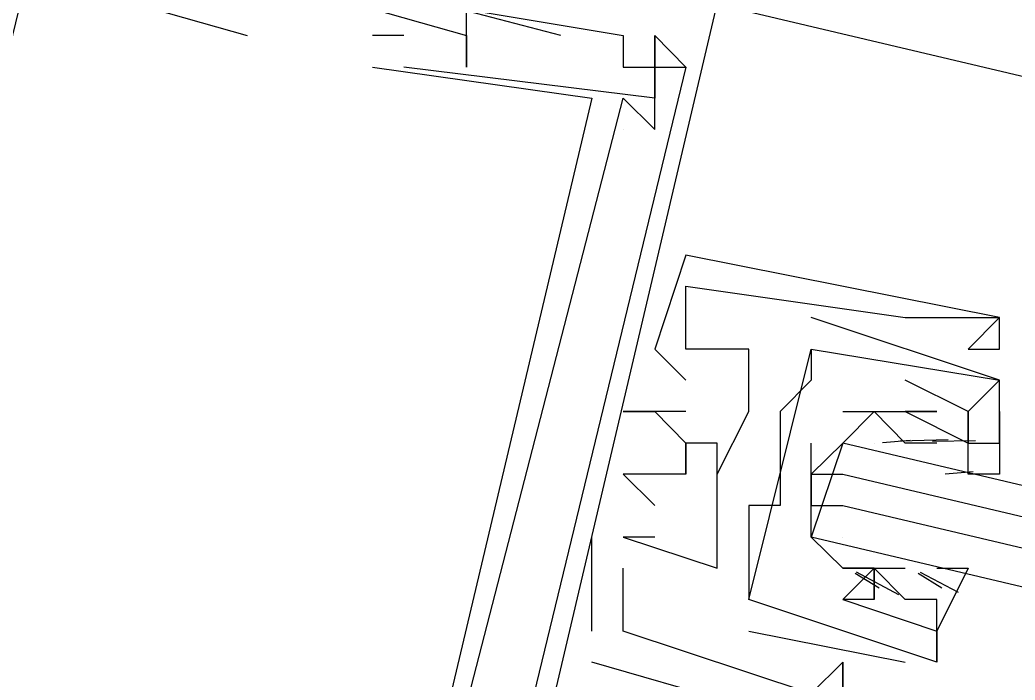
# Model space of a CAD drawing. Header units: feet. Extents: x -84 to 198, y -22 to 181.
# Drawn here: x 108.2367 to 108.66, y 95.5435 to 95.8245 of the extents above; entities that cross this region are included whole.
import ezdxf

# ---------------------------------------------------------------- set-up
doc = ezdxf.new("R2010")
doc.units = ezdxf.units.FT
doc.layers.add('A-LINEA', color=7, linetype='CONTINUOUS')

msp = doc.modelspace()

# ---------------------------------------------------------------- linework, layer by layer
at = {"layer": 'A-LINEA'}
for p, q in [((108.4667, 95.8178), (108.2133, 95.8844)), ((108.5333, 95.8311), (116.84, 93.8711)), ((108.3333, 95.8178), (108.3333, 95.8178)), ((108.3333, 95.8178), (108.3333, 95.8178)), ((108.3333, 95.8178), (108.3333, 95.8178)), ((108.3333, 95.8178), (108.3333, 95.8178)), ((108.3333, 95.8178), (108.3333, 95.8178)), ((108.3333, 95.8178), (108.3333, 95.8178)), ((108.4, 95.8178), (108.3867, 95.8178)), ((108.3867, 95.8178), (108.3867, 95.8178)), ((108.4, 95.8178), (108.3867, 95.8178)), ((108.3867, 95.8178), (108.3867, 95.8178)), ((108.4, 95.8178), (108.3867, 95.8178)), ((108.3867, 95.8178), (108.3867, 95.8178)), ((108.4, 95.8178), (108.3867, 95.8178)), ((108.3867, 95.8178), (108.3867, 95.8178)), ((108.4, 95.8178), (108.3867, 95.8178)), ((108.3867, 95.8178), (108.3867, 95.8178)), ((108.4, 95.8178), (108.3867, 95.8178)), ((108.3867, 95.8178), (108.3867, 95.8178)), ((108.4, 95.8178), (108.4, 95.8178)), ((108.4, 95.8178), (108.4, 95.8178)), ((108.4, 95.8178), (108.4, 95.8178)), ((108.4, 95.8178), (108.4, 95.8178)), ((108.4, 95.8178), (108.4, 95.8178)), ((108.4, 95.8178), (108.4, 95.8178)), ((108.4267, 95.8178), (108.4267, 95.8178)), ((108.4267, 95.8178), (108.4267, 95.8178)), ((108.4267, 95.8178), (108.4267, 95.8178)), ((108.4267, 95.8178), (108.4267, 95.8178)), ((108.4267, 95.8178), (108.4267, 95.8178)), ((108.4267, 95.8178), (108.4267, 95.8178)), ((108.4267, 95.8178), (108.4267, 95.8178)), ((108.4267, 95.8178), (108.4267, 95.8178)), ((108.4267, 95.8178), (108.4267, 95.8178)), ((108.4267, 95.8178), (108.4267, 95.8178)), ((108.4267, 95.8178), (108.4267, 95.8178)), ((108.4267, 95.8178), (108.4267, 95.8178)), ((108.4933, 95.8178), (108.4933, 95.8178)), ((108.4933, 95.8178), (108.4933, 95.8178)), ((108.4933, 95.8178), (108.4933, 95.8178)), ((108.4933, 95.8178), (108.4933, 95.8178)), ((108.4933, 95.8178), (108.4933, 95.8178)), ((108.4933, 95.8178), (108.4933, 95.8178)), ((108.5067, 95.8178), (108.5067, 95.8178)), ((108.5067, 95.8178), (108.5067, 95.8178)), ((108.5067, 95.8178), (108.5067, 95.8178)), ((108.5067, 95.8178), (108.5067, 95.8178)), ((108.5067, 95.8178), (108.5067, 95.8178)), ((108.5067, 95.8178), (108.5067, 95.8178)), ((108.5067, 95.8178), (108.5067, 95.8178)), ((108.5067, 95.8178), (108.5067, 95.8178)), ((108.5067, 95.8178), (108.5067, 95.8178)), ((108.5067, 95.8178), (108.5067, 95.8178)), ((108.5067, 95.8178), (108.5067, 95.8178)), ((108.5067, 95.8178), (108.5067, 95.8178)), ((108.3867, 95.8044), (108.3867, 95.8044)), ((108.3867, 95.8044), (108.3867, 95.8044)), ((108.3867, 95.8044), (108.3867, 95.8044)), ((108.3867, 95.8044), (108.3867, 95.8044)), ((108.3867, 95.8044), (108.3867, 95.8044)), ((108.3867, 95.8044), (108.3867, 95.8044)), ((108.4, 95.8044), (108.4, 95.8044)), ((108.4, 95.8044), (108.4, 95.8044)), ((108.4, 95.8044), (108.4, 95.8044)), ((108.4, 95.8044), (108.4, 95.8044)), ((108.4, 95.8044), (108.4, 95.8044)), ((108.4, 95.8044), (108.4, 95.8044)), ((108.4, 95.8044), (108.4, 95.8044)), ((108.4, 95.8044), (108.4, 95.8044)), ((108.4, 95.8044), (108.4, 95.8044)), ((108.4, 95.8044), (108.4, 95.8044)), ((108.4, 95.8044), (108.4, 95.8044)), ((108.4, 95.8044), (108.4, 95.8044)), ((108.4267, 95.8044), (108.4267, 95.8044)), ((108.4267, 95.8044), (108.4267, 95.8044)), ((108.4267, 95.8044), (108.4267, 95.8044)), ((108.4267, 95.8044), (108.4267, 95.8044)), ((108.4267, 95.8044), (108.4267, 95.8044)), ((108.4267, 95.8044), (108.4267, 95.8044)), ((108.4933, 95.8044), (108.4933, 95.8044)), ((108.4933, 95.8044), (108.4933, 95.8044)), ((108.4933, 95.8044), (108.4933, 95.8044)), ((108.4933, 95.8044), (108.4933, 95.8044)), ((108.4933, 95.8044), (108.4933, 95.8044)), ((108.4933, 95.8044), (108.4933, 95.8044)), ((108.5067, 95.8044), (108.5067, 95.8044)), ((108.5067, 95.8044), (108.5067, 95.8044)), ((108.5067, 95.8044), (108.5067, 95.8044)), ((108.5067, 95.8044), (108.5067, 95.8044)), ((108.5067, 95.8044), (108.5067, 95.8044)), ((108.5067, 95.8044), (108.5067, 95.8044)), ((108.5067, 95.8044), (108.5067, 95.8044)), ((108.5067, 95.8044), (108.5067, 95.8044)), ((108.5067, 95.8044), (108.5067, 95.8044)), ((108.5067, 95.8044), (108.5067, 95.8044)), ((108.5067, 95.8044), (108.5067, 95.8044)), ((108.5067, 95.8044), (108.5067, 95.8044)), ((108.52, 95.8044), (108.52, 95.8044)), ((108.52, 95.8044), (108.52, 95.8044)), ((108.52, 95.8044), (108.52, 95.8044)), ((108.52, 95.8044), (108.52, 95.8044)), ((108.52, 95.8044), (108.52, 95.8044)), ((108.52, 95.8044), (108.52, 95.8044)), ((108.48, 95.7911), (108.48, 95.7911)), ((108.48, 95.7911), (108.48, 95.7911)), ((108.48, 95.7911), (108.48, 95.7911)), ((108.48, 95.7911), (108.48, 95.7911)), ((108.48, 95.7911), (108.48, 95.7911)), ((108.48, 95.7911), (108.48, 95.7911)), ((108.4933, 95.7911), (108.4933, 95.7911)), ((108.4933, 95.7911), (108.4933, 95.7911)), ((108.4933, 95.7911), (108.4933, 95.7911)), ((108.4933, 95.7911), (108.4933, 95.7911)), ((108.4933, 95.7911), (108.4933, 95.7911)), ((108.4933, 95.7911), (108.4933, 95.7911)), ((108.5067, 95.7911), (108.5067, 95.7911)), ((108.5067, 95.7911), (108.5067, 95.7911)), ((108.5067, 95.7911), (108.5067, 95.7911)), ((108.5067, 95.7911), (108.5067, 95.7911)), ((108.5067, 95.7911), (108.5067, 95.7911)), ((108.5067, 95.7911), (108.5067, 95.7911)), ((108.4933, 95.7778), (108.4933, 95.7778)), ((108.4933, 95.7778), (108.4933, 95.7778)), ((108.4933, 95.7778), (108.4933, 95.7778)), ((108.4933, 95.7778), (108.4933, 95.7778)), ((108.4933, 95.7778), (108.4933, 95.7778)), ((108.4933, 95.7778), (108.4933, 95.7778)), ((108.5067, 95.7778), (108.5067, 95.7778)), ((108.5067, 95.7778), (108.5067, 95.7778)), ((108.5067, 95.7778), (108.5067, 95.7778)), ((108.5067, 95.7778), (108.5067, 95.7778)), ((108.5067, 95.7778), (108.5067, 95.7778)), ((108.5067, 95.7778), (108.5067, 95.7778)), ((108.52, 95.7244), (108.52, 95.7244)), ((108.52, 95.7244), (108.52, 95.7244)), ((108.52, 95.7244), (108.52, 95.7244)), ((108.52, 95.7244), (108.52, 95.7244)), ((108.52, 95.7244), (108.52, 95.7244)), ((108.52, 95.7244), (108.52, 95.7244)), ((108.52, 95.7111), (108.52, 95.7111)), ((108.52, 95.7111), (108.52, 95.7111)), ((108.52, 95.7111), (108.52, 95.7111)), ((108.52, 95.7111), (108.52, 95.7111)), ((108.52, 95.7111), (108.52, 95.7111)), ((108.52, 95.7111), (108.52, 95.7111)), ((108.5733, 95.6978), (108.5733, 95.6978)), ((108.5733, 95.6978), (108.5733, 95.6978)), ((108.5733, 95.6978), (108.5733, 95.6978)), ((108.5733, 95.6978), (108.5733, 95.6978)), ((108.6133, 95.6978), (108.6133, 95.6978)), ((108.6133, 95.6978), (108.6133, 95.6978)), ((108.6133, 95.6978), (108.6133, 95.6978)), ((108.6133, 95.6978), (108.6133, 95.6978)), ((108.6133, 95.6978), (108.6133, 95.6978)), ((108.6133, 95.6978), (108.6133, 95.6978)), ((108.6267, 95.6978), (108.6267, 95.6978)), ((108.6267, 95.6978), (108.6267, 95.6978)), ((108.6267, 95.6978), (108.6267, 95.6978)), ((108.6267, 95.6978), (108.6267, 95.6978)), ((108.6267, 95.6978), (108.6267, 95.6978)), ((108.6267, 95.6978), (108.6267, 95.6978)), ((108.6533, 95.6978), (108.6533, 95.6978)), ((108.6533, 95.6978), (108.6533, 95.6978)), ((108.6533, 95.6978), (108.6533, 95.6978)), ((108.6533, 95.6978), (108.6533, 95.6978)), ((108.6533, 95.6978), (108.6533, 95.6978)), ((108.6533, 95.6978), (108.6533, 95.6978)), ((108.6533, 95.6978), (108.6533, 95.6978)), ((108.6533, 95.6978), (108.6533, 95.6978)), ((108.6533, 95.6978), (108.6533, 95.6978)), ((108.6533, 95.6978), (108.6533, 95.6978)), ((108.6533, 95.6978), (108.6533, 95.6978)), ((108.6533, 95.6978), (108.6533, 95.6978)), ((108.5067, 95.6844), (108.5067, 95.6844)), ((108.5067, 95.6844), (108.5067, 95.6844)), ((108.5067, 95.6844), (108.5067, 95.6844)), ((108.5067, 95.6844), (108.5067, 95.6844)), ((108.5067, 95.6844), (108.5067, 95.6844)), ((108.5067, 95.6844), (108.5067, 95.6844)), ((108.52, 95.6844), (108.52, 95.6844)), ((108.52, 95.6844), (108.52, 95.6844)), ((108.52, 95.6844), (108.52, 95.6844)), ((108.52, 95.6844), (108.52, 95.6844)), ((108.52, 95.6844), (108.52, 95.6844)), ((108.52, 95.6844), (108.52, 95.6844)), ((108.52, 95.6844), (108.52, 95.6844)), ((108.52, 95.6844), (108.52, 95.6844)), ((108.52, 95.6844), (108.52, 95.6844)), ((108.52, 95.6844), (108.52, 95.6844)), ((108.52, 95.6844), (108.52, 95.6844)), ((108.52, 95.6844), (108.52, 95.6844)), ((108.5467, 95.6844), (108.5467, 95.6844)), ((108.5467, 95.6844), (108.5467, 95.6844)), ((108.5467, 95.6844), (108.5467, 95.6844)), ((108.5467, 95.6844), (108.5467, 95.6844)), ((108.5467, 95.6844), (108.5467, 95.6844)), ((108.5467, 95.6844), (108.5467, 95.6844)), ((108.5733, 95.6844), (108.5733, 95.6844)), ((108.5733, 95.6844), (108.5733, 95.6844)), ((108.5733, 95.6844), (108.5733, 95.6844)), ((108.5733, 95.6844), (108.5733, 95.6844)), ((108.5733, 95.6844), (108.5733, 95.6844)), ((108.5733, 95.6844), (108.5733, 95.6844)), ((108.5733, 95.6844), (108.5733, 95.6844)), ((108.5733, 95.6844), (108.5733, 95.6844)), ((108.64, 95.6844), (108.64, 95.6844)), ((108.64, 95.6844), (108.64, 95.6844)), ((108.64, 95.6844), (108.64, 95.6844)), ((108.64, 95.6844), (108.64, 95.6844)), ((108.64, 95.6844), (108.64, 95.6844)), ((108.64, 95.6844), (108.64, 95.6844)), ((108.6533, 95.6844), (108.6533, 95.6844)), ((108.6533, 95.6844), (108.6533, 95.6844)), ((108.6533, 95.6844), (108.6533, 95.6844)), ((108.6533, 95.6844), (108.6533, 95.6844)), ((108.6533, 95.6844), (108.6533, 95.6844)), ((108.6533, 95.6844), (108.6533, 95.6844)), ((108.52, 95.6711), (108.52, 95.6711)), ((108.52, 95.6711), (108.52, 95.6711)), ((108.52, 95.6711), (108.52, 95.6711)), ((108.52, 95.6711), (108.52, 95.6711)), ((108.52, 95.6711), (108.52, 95.6711)), ((108.52, 95.6711), (108.52, 95.6711)), ((108.5733, 95.6711), (108.5733, 95.6711)), ((108.5733, 95.6711), (108.5733, 95.6711)), ((108.5733, 95.6711), (108.5733, 95.6711)), ((108.5733, 95.6711), (108.5733, 95.6711)), ((108.6133, 95.6711), (108.6133, 95.6711)), ((108.6133, 95.6711), (108.6133, 95.6711)), ((108.6133, 95.6711), (108.6133, 95.6711)), ((108.6133, 95.6711), (108.6133, 95.6711)), ((108.6533, 95.6711), (108.6533, 95.6711)), ((108.6533, 95.6711), (108.6533, 95.6711)), ((108.6533, 95.6711), (108.6533, 95.6711)), ((108.6533, 95.6711), (108.6533, 95.6711)), ((108.6533, 95.6711), (108.6533, 95.6711)), ((108.6533, 95.6711), (108.6533, 95.6711)), ((108.6533, 95.6711), (108.6533, 95.6711)), ((108.6533, 95.6711), (108.6533, 95.6711)), ((108.4933, 95.6578), (108.4933, 95.6578)), ((108.4933, 95.6578), (108.4933, 95.6578)), ((108.4933, 95.6578), (108.4933, 95.6578)), ((108.4933, 95.6578), (108.4933, 95.6578)), ((108.4933, 95.6578), (108.4933, 95.6578)), ((108.4933, 95.6578), (108.4933, 95.6578)), ((108.5067, 95.6578), (108.5067, 95.6578)), ((108.5067, 95.6578), (108.5067, 95.6578)), ((108.5067, 95.6578), (108.5067, 95.6578)), ((108.5067, 95.6578), (108.5067, 95.6578)), ((108.5067, 95.6578), (108.5067, 95.6578)), ((108.5067, 95.6578), (108.5067, 95.6578)), ((108.5067, 95.6578), (108.5067, 95.6578)), ((108.5067, 95.6578), (108.5067, 95.6578)), ((108.5067, 95.6578), (108.5067, 95.6578)), ((108.5067, 95.6578), (108.5067, 95.6578)), ((108.5067, 95.6578), (108.5067, 95.6578)), ((108.5067, 95.6578), (108.5067, 95.6578)), ((108.52, 95.6578), (108.52, 95.6578)), ((108.52, 95.6578), (108.52, 95.6578)), ((108.52, 95.6578), (108.52, 95.6578)), ((108.52, 95.6578), (108.52, 95.6578)), ((108.52, 95.6578), (108.52, 95.6578)), ((108.52, 95.6578), (108.52, 95.6578)), ((108.5467, 95.6578), (108.5467, 95.6578)), ((108.5467, 95.6578), (108.5467, 95.6578)), ((108.5467, 95.6578), (108.5467, 95.6578)), ((108.5467, 95.6578), (108.5467, 95.6578)), ((108.5467, 95.6578), (108.5467, 95.6578)), ((108.5467, 95.6578), (108.5467, 95.6578)), ((108.56, 95.6578), (108.56, 95.6578)), ((108.56, 95.6578), (108.56, 95.6578)), ((108.56, 95.6578), (108.56, 95.6578)), ((108.56, 95.6578), (108.56, 95.6578)), ((108.6133, 95.6578), (108.6133, 95.6578)), ((108.6133, 95.6578), (108.6133, 95.6578)), ((108.6133, 95.6578), (108.6133, 95.6578)), ((108.6133, 95.6578), (108.6133, 95.6578)), ((108.6133, 95.6578), (108.6133, 95.6578)), ((108.6133, 95.6578), (108.6133, 95.6578)), ((108.6133, 95.6578), (108.6133, 95.6578)), ((108.6133, 95.6578), (108.6133, 95.6578)), ((108.6267, 95.6578), (108.6267, 95.6578)), ((108.6267, 95.6578), (108.6267, 95.6578)), ((108.6267, 95.6578), (108.6267, 95.6578)), ((108.6267, 95.6578), (108.6267, 95.6578)), ((108.6267, 95.6578), (108.6267, 95.6578)), ((108.6267, 95.6578), (108.6267, 95.6578)), ((108.6267, 95.6578), (108.6267, 95.6578)), ((108.6267, 95.6578), (108.6267, 95.6578)), ((108.64, 95.6578), (108.64, 95.6578)), ((108.64, 95.6578), (108.64, 95.6578)), ((108.64, 95.6578), (108.64, 95.6578)), ((108.64, 95.6578), (108.64, 95.6578)), ((108.52, 95.6444), (108.52, 95.6444)), ((108.52, 95.6444), (108.52, 95.6444)), ((108.52, 95.6444), (108.52, 95.6444)), ((108.52, 95.6444), (108.52, 95.6444)), ((108.52, 95.6444), (108.52, 95.6444)), ((108.52, 95.6444), (108.52, 95.6444)), ((108.56, 95.6444), (108.56, 95.6444)), ((108.56, 95.6444), (108.56, 95.6444)), ((108.56, 95.6444), (108.56, 95.6444)), ((108.56, 95.6444), (108.56, 95.6444)), ((108.5867, 95.6444), (108.5867, 95.6444)), ((108.5867, 95.6444), (108.5867, 95.6444)), ((108.6, 95.6444), (108.6, 95.6444)), ((108.6, 95.6444), (108.6, 95.6444)), ((108.6036, 95.6446), (108.6154, 95.6456)), ((108.6036, 95.6446), (108.6154, 95.6456)), ((108.6111, 95.6453), (108.6315, 95.6459)), ((108.6111, 95.6453), (108.6315, 95.6459)), ((108.6133, 95.6444), (108.6133, 95.6444)), ((108.6267, 95.6444), (108.6133, 95.6444)), ((108.6133, 95.6444), (108.6133, 95.6444)), ((108.6267, 95.6444), (108.6133, 95.6444)), ((108.6249, 95.6452), (108.6432, 95.6455)), ((108.6249, 95.6452), (108.6432, 95.6455)), ((108.6267, 95.6444), (108.6267, 95.6444)), ((108.6267, 95.6444), (108.6267, 95.6444)), ((108.6267, 95.6444), (108.6267, 95.6444)), ((108.6267, 95.6444), (108.6267, 95.6444)), ((108.64, 95.6444), (108.64, 95.6444)), ((108.64, 95.6444), (108.64, 95.6444)), ((108.64, 95.6444), (108.64, 95.6444)), ((108.64, 95.6444), (108.64, 95.6444)), ((108.6533, 95.6444), (108.6533, 95.6444)), ((108.6533, 95.6444), (108.6533, 95.6444)), ((108.6533, 95.6444), (108.6533, 95.6444)), ((108.6533, 95.6444), (108.6533, 95.6444)), ((108.4933, 95.6311), (108.4933, 95.6311)), ((108.4933, 95.6311), (108.4933, 95.6311)), ((108.4933, 95.6311), (108.4933, 95.6311)), ((108.4933, 95.6311), (108.4933, 95.6311)), ((108.4933, 95.6311), (108.4933, 95.6311)), ((108.4933, 95.6311), (108.4933, 95.6311)), ((108.52, 95.6311), (108.52, 95.6311)), ((108.52, 95.6311), (108.52, 95.6311)), ((108.52, 95.6311), (108.52, 95.6311)), ((108.52, 95.6311), (108.52, 95.6311)), ((108.52, 95.6311), (108.52, 95.6311)), ((108.52, 95.6311), (108.52, 95.6311)), ((108.5333, 95.6311), (108.5333, 95.6311)), ((108.5333, 95.6311), (108.5333, 95.6311)), ((108.5333, 95.6311), (108.5333, 95.6311)), ((108.5333, 95.6311), (108.5333, 95.6311)), ((108.5333, 95.6311), (108.5333, 95.6311)), ((108.5333, 95.6311), (108.5333, 95.6311)), ((108.5733, 95.6311), (108.5733, 95.6178)), ((108.5733, 95.6311), (108.5733, 95.6178)), ((108.6302, 95.6313), (108.6421, 95.6323)), ((108.6302, 95.6313), (108.6421, 95.6323)), ((108.5067, 95.6178), (108.5067, 95.6178)), ((108.5067, 95.6178), (108.5067, 95.6178)), ((108.5067, 95.6178), (108.5067, 95.6178)), ((108.5067, 95.6178), (108.5067, 95.6178)), ((108.5067, 95.6178), (108.5067, 95.6178)), ((108.5067, 95.6178), (108.5067, 95.6178)), ((108.5467, 95.6178), (108.5467, 95.6178)), ((108.5467, 95.6178), (108.5467, 95.6178)), ((108.5467, 95.6178), (108.5467, 95.6178)), ((108.5467, 95.6178), (108.5467, 95.6178)), ((108.56, 95.6178), (108.56, 95.6178)), ((108.56, 95.6178), (108.56, 95.6178)), ((108.56, 95.6178), (108.56, 95.6178)), ((108.56, 95.6178), (108.56, 95.6178)), ((108.48, 95.5644), (108.48, 95.6044)), ((108.48, 95.6044), (108.48, 95.6044)), ((108.48, 95.5644), (108.48, 95.6044)), ((108.48, 95.6044), (108.48, 95.6044)), ((108.48, 95.5644), (108.48, 95.6044)), ((108.48, 95.6044), (108.48, 95.6044)), ((108.48, 95.5644), (108.48, 95.6044)), ((108.48, 95.6044), (108.48, 95.6044)), ((108.48, 95.5644), (108.48, 95.6044)), ((108.48, 95.6044), (108.48, 95.6044)), ((108.48, 95.5644), (108.48, 95.6044)), ((108.48, 95.6044), (108.48, 95.6044)), ((108.4933, 95.6044), (108.4933, 95.6044)), ((108.4933, 95.6044), (108.4933, 95.6044)), ((108.4933, 95.6044), (108.4933, 95.6044)), ((108.4933, 95.6044), (108.4933, 95.6044)), ((108.4933, 95.6044), (108.4933, 95.6044)), ((108.4933, 95.6044), (108.4933, 95.6044)), ((108.4933, 95.6044), (108.4933, 95.6044)), ((108.4933, 95.6044), (108.4933, 95.6044)), ((108.4933, 95.6044), (108.4933, 95.6044)), ((108.4933, 95.6044), (108.4933, 95.6044)), ((108.4933, 95.6044), (108.4933, 95.6044)), ((108.4933, 95.6044), (108.4933, 95.6044)), ((108.5067, 95.6044), (108.5067, 95.6044)), ((108.5067, 95.6044), (108.5067, 95.6044)), ((108.5067, 95.6044), (108.5067, 95.6044)), ((108.5067, 95.6044), (108.5067, 95.6044)), ((108.5067, 95.6044), (108.5067, 95.6044)), ((108.5067, 95.6044), (108.5067, 95.6044)), ((108.5333, 95.6044), (108.5333, 95.6044)), ((108.5333, 95.6044), (108.5333, 95.6044)), ((108.5333, 95.6044), (108.5333, 95.6044)), ((108.5333, 95.6044), (108.5333, 95.6044)), ((108.5333, 95.6044), (108.5333, 95.6044)), ((108.5333, 95.6044), (108.5333, 95.6044)), ((108.5867, 95.6044), (108.5867, 95.6044)), ((108.5867, 95.6044), (108.5867, 95.6044)), ((108.4933, 95.5911), (108.4933, 95.5911)), ((108.4933, 95.5911), (108.4933, 95.5911)), ((108.4933, 95.5911), (108.4933, 95.5911)), ((108.4933, 95.5911), (108.4933, 95.5911)), ((108.4933, 95.5911), (108.4933, 95.5911)), ((108.4933, 95.5911), (108.4933, 95.5911)), ((108.5333, 95.5911), (108.5333, 95.5911)), ((108.5333, 95.5911), (108.5333, 95.5911)), ((108.5333, 95.5911), (108.5333, 95.5911)), ((108.5333, 95.5911), (108.5333, 95.5911)), ((108.5333, 95.5911), (108.5333, 95.5911)), ((108.5333, 95.5911), (108.5333, 95.5911)), ((108.5467, 95.5911), (108.5467, 95.5911)), ((108.5467, 95.5911), (108.5467, 95.5911)), ((108.5467, 95.5911), (108.5467, 95.5911)), ((108.5467, 95.5911), (108.5467, 95.5911)), ((108.6022, 95.5826), (108.592, 95.5889)), ((108.6022, 95.5826), (108.592, 95.5889)), ((108.6105, 95.5798), (108.5925, 95.5894)), ((108.6105, 95.5798), (108.5925, 95.5894)), ((108.6, 95.5911), (108.6, 95.5911)), ((108.6, 95.5911), (108.6, 95.5911)), ((108.6, 95.5911), (108.6133, 95.5911)), ((108.6, 95.5911), (108.6, 95.5911)), ((108.6, 95.5911), (108.6, 95.5911)), ((108.6, 95.5911), (108.6, 95.5911)), ((108.6, 95.5911), (108.6, 95.5911)), ((108.6, 95.5911), (108.6133, 95.5911)), ((108.6, 95.5911), (108.6, 95.5911)), ((108.6, 95.5911), (108.6, 95.5911)), ((108.6133, 95.5911), (108.6133, 95.5911)), ((108.6133, 95.5911), (108.6133, 95.5911)), ((108.6133, 95.5911), (108.6133, 95.5911)), ((108.6133, 95.5911), (108.6133, 95.5911)), ((108.6133, 95.5911), (108.6133, 95.5911)), ((108.6133, 95.5911), (108.6133, 95.5911)), ((108.6289, 95.5826), (108.6187, 95.5889)), ((108.6289, 95.5826), (108.6187, 95.5889)), ((108.6359, 95.5808), (108.6197, 95.5893)), ((108.6359, 95.5808), (108.6197, 95.5893)), ((108.5467, 95.5778), (108.5467, 95.5778)), ((108.5467, 95.5778), (108.5467, 95.5778)), ((108.5467, 95.5778), (108.5467, 95.5778)), ((108.5467, 95.5778), (108.5467, 95.5778)), ((108.5867, 95.5778), (108.5867, 95.5778)), ((108.5867, 95.5778), (108.5867, 95.5778)), ((108.5867, 95.5778), (108.5867, 95.5778)), ((108.5867, 95.5778), (108.5867, 95.5778)), ((108.5867, 95.5778), (108.5867, 95.5778)), ((108.5867, 95.5778), (108.5867, 95.5778)), ((108.5867, 95.5778), (108.5867, 95.5778)), ((108.5867, 95.5778), (108.5867, 95.5778)), ((108.6, 95.5778), (108.6, 95.5778)), ((108.6, 95.5778), (108.6, 95.5778)), ((108.6, 95.5778), (108.6, 95.5778)), ((108.6, 95.5778), (108.6, 95.5778)), ((108.6133, 95.5778), (108.6133, 95.5778)), ((108.6133, 95.5778), (108.6133, 95.5778)), ((108.6133, 95.5778), (108.6133, 95.5778)), ((108.6133, 95.5778), (108.6133, 95.5778)), ((108.6267, 95.5511), (108.6267, 95.5778)), ((108.6267, 95.5778), (108.6267, 95.5778)), ((108.6267, 95.5511), (108.6267, 95.5778)), ((108.6267, 95.5778), (108.6267, 95.5778)), ((108.6267, 95.5511), (108.6267, 95.5778)), ((108.6267, 95.5778), (108.6267, 95.5778)), ((108.6267, 95.5511), (108.6267, 95.5778)), ((108.6267, 95.5778), (108.6267, 95.5778)), ((108.48, 95.5644), (108.48, 95.5644)), ((108.48, 95.5644), (108.48, 95.5644)), ((108.48, 95.5644), (108.48, 95.5644)), ((108.48, 95.5644), (108.48, 95.5644)), ((108.48, 95.5644), (108.48, 95.5644)), ((108.48, 95.5644), (108.48, 95.5644)), ((108.4933, 95.5644), (108.4933, 95.5644)), ((108.4933, 95.5644), (108.4933, 95.5644)), ((108.4933, 95.5644), (108.4933, 95.5644)), ((108.4933, 95.5644), (108.4933, 95.5644)), ((108.4933, 95.5644), (108.4933, 95.5644)), ((108.4933, 95.5644), (108.4933, 95.5644)), ((108.4933, 95.5644), (108.4933, 95.5644)), ((108.4933, 95.5644), (108.4933, 95.5644)), ((108.4933, 95.5644), (108.4933, 95.5644)), ((108.4933, 95.5644), (108.4933, 95.5644)), ((108.4933, 95.5644), (108.4933, 95.5644)), ((108.4933, 95.5644), (108.4933, 95.5644)), ((108.5467, 95.5644), (108.6133, 95.5511)), ((108.5467, 95.5644), (108.5467, 95.5644)), ((108.5467, 95.5644), (108.6133, 95.5511)), ((108.5467, 95.5644), (108.5467, 95.5644)), ((108.5467, 95.5644), (108.6133, 95.5511)), ((108.5467, 95.5644), (108.5467, 95.5644)), ((108.5467, 95.5644), (108.6133, 95.5511)), ((108.5467, 95.5644), (108.5467, 95.5644)), ((108.6267, 95.5644), (108.6267, 95.5644)), ((108.6267, 95.5644), (108.6267, 95.5644)), ((108.6267, 95.5644), (108.6267, 95.5644)), ((108.6267, 95.5644), (108.6267, 95.5644)), ((108.5733, 95.5244), (108.48, 95.5511)), ((108.48, 95.5511), (108.48, 95.5511)), ((108.5733, 95.5244), (108.48, 95.5511)), ((108.48, 95.5511), (108.48, 95.5511)), ((108.5733, 95.5244), (108.48, 95.5511)), ((108.48, 95.5511), (108.48, 95.5511)), ((108.5733, 95.5244), (108.48, 95.5511)), ((108.48, 95.5511), (108.48, 95.5511)), ((108.5733, 95.5244), (108.48, 95.5511)), ((108.48, 95.5511), (108.48, 95.5511)), ((108.5733, 95.5244), (108.48, 95.5511)), ((108.48, 95.5511), (108.48, 95.5511)), ((108.5867, 95.5511), (108.5867, 95.5511)), ((108.5867, 95.5511), (108.5867, 95.5511)), ((108.5867, 95.5511), (108.5867, 95.5511)), ((108.5867, 95.5511), (108.5867, 95.5511)), ((108.5867, 95.5511), (108.5867, 95.5511)), ((108.5867, 95.5511), (108.5867, 95.5511)), ((108.5867, 95.5511), (108.5867, 95.5511)), ((108.5867, 95.5511), (108.5867, 95.5511)), ((108.5867, 95.5511), (108.5867, 95.5511)), ((108.5867, 95.5511), (108.5867, 95.5511)), ((108.5867, 95.5511), (108.5867, 95.5511)), ((108.5867, 95.5511), (108.5867, 95.5511)), ((108.6133, 95.5511), (108.6133, 95.5511)), ((108.6133, 95.5511), (108.6133, 95.5511)), ((108.6133, 95.5511), (108.6133, 95.5511)), ((108.6133, 95.5511), (108.6133, 95.5511)), ((108.6267, 95.5511), (108.6267, 95.5511)), ((108.6267, 95.5511), (108.6267, 95.5511)), ((108.6267, 95.5511), (108.6267, 95.5511)), ((108.6267, 95.5511), (108.6267, 95.5511)), ((108.6267, 95.5511), (108.6267, 95.5511)), ((108.6267, 95.5511), (108.6267, 95.5511)), ((108.6267, 95.5511), (108.6267, 95.5511)), ((108.6267, 95.5511), (108.6267, 95.5511))]:
    msp.add_line(p, q, dxfattribs=at)
for points in [[(108.4267, 95.8044), (108.4267, 95.8311), (108.36, 95.8444), (108.36, 95.8711), (108.2, 95.9111), (108.04, 95.2311), (108.0533, 95.2311), (108.0533, 95.2444)], [(108.4267, 95.8044), (108.4267, 95.8311), (108.36, 95.8444), (108.36, 95.8711), (108.2, 95.9111), (108.04, 95.2311), (108.0533, 95.2311), (108.0533, 95.2444)], [(108.4267, 95.8044), (108.4267, 95.8311), (108.36, 95.8444), (108.36, 95.8711), (108.2, 95.9111), (108.04, 95.2311), (108.0533, 95.2311), (108.0533, 95.2444)], [(108.4267, 95.8044), (108.4267, 95.8311), (108.36, 95.8444), (108.36, 95.8711), (108.2, 95.9111), (108.04, 95.2311), (108.0533, 95.2311), (108.0533, 95.2444)], [(108.4267, 95.8044), (108.4267, 95.8311), (108.36, 95.8444), (108.36, 95.8711), (108.2, 95.9111), (108.04, 95.2311), (108.0533, 95.2311), (108.0533, 95.2444)], [(108.4267, 95.8044), (108.4267, 95.8311), (108.36, 95.8444), (108.36, 95.8711), (108.2, 95.9111), (108.04, 95.2311), (108.0533, 95.2311), (108.0533, 95.2444)], [(108.3733, 95.1644), (108.3733, 95.1511), (108.5333, 95.8311), (108.3867, 95.8711)], [(108.3733, 95.1644), (108.3733, 95.1511), (108.5333, 95.8311), (108.3867, 95.8711)], [(108.3733, 95.1644), (108.3733, 95.1511), (108.5333, 95.8311), (108.3867, 95.8711)], [(108.3733, 95.1644), (108.3733, 95.1511), (108.5333, 95.8311), (108.3867, 95.8711)], [(108.3733, 95.1644), (108.3733, 95.1511), (108.5333, 95.8311), (108.3867, 95.8711)], [(108.3733, 95.1644), (108.3733, 95.1511), (108.5333, 95.8311), (108.3867, 95.8711)], [(108.08, 95.3378), (108.12, 95.3378), (108.2, 95.3244), (108.2, 95.3111), (108.2133, 95.3244), (108.2133, 95.3244), (108.12, 95.3511), (108.24, 95.8444), (108.3333, 95.8178)], [(108.08, 95.3378), (108.12, 95.3378), (108.2, 95.3244), (108.2, 95.3111), (108.2133, 95.3244), (108.2133, 95.3244), (108.12, 95.3511), (108.24, 95.8444), (108.3333, 95.8178)], [(108.08, 95.3378), (108.12, 95.3378), (108.2, 95.3244), (108.2, 95.3111), (108.2133, 95.3244), (108.2133, 95.3244), (108.12, 95.3511), (108.24, 95.8444), (108.3333, 95.8178)], [(108.08, 95.3378), (108.12, 95.3378), (108.2, 95.3244), (108.2, 95.3111), (108.2133, 95.3244), (108.2133, 95.3244), (108.12, 95.3511), (108.24, 95.8444), (108.3333, 95.8178)], [(108.08, 95.3378), (108.12, 95.3378), (108.2, 95.3244), (108.2, 95.3111), (108.2133, 95.3244), (108.2133, 95.3244), (108.12, 95.3511), (108.24, 95.8444), (108.3333, 95.8178)], [(108.08, 95.3378), (108.12, 95.3378), (108.2, 95.3244), (108.2, 95.3111), (108.2133, 95.3244), (108.2133, 95.3244), (108.12, 95.3511), (108.24, 95.8444), (108.3333, 95.8178)], [(108.3333, 95.8444), (108.4267, 95.8178), (108.4267, 95.8044)], [(108.3333, 95.8444), (108.4267, 95.8178), (108.4267, 95.8044)], [(108.3333, 95.8444), (108.4267, 95.8178), (108.4267, 95.8044)], [(108.3333, 95.8444), (108.4267, 95.8178), (108.4267, 95.8044)], [(108.3333, 95.8444), (108.4267, 95.8178), (108.4267, 95.8044)], [(108.3333, 95.8444), (108.4267, 95.8178), (108.4267, 95.8044)], [(108.4133, 95.8311), (108.4933, 95.8178), (108.4933, 95.8044), (108.5067, 95.8044), (108.5067, 95.8178), (108.52, 95.8044)], [(108.4133, 95.8311), (108.4933, 95.8178), (108.4933, 95.8044), (108.5067, 95.8044), (108.5067, 95.8178), (108.52, 95.8044)], [(108.4133, 95.8311), (108.4933, 95.8178), (108.4933, 95.8044), (108.5067, 95.8044), (108.5067, 95.8178), (108.52, 95.8044)], [(108.4133, 95.8311), (108.4933, 95.8178), (108.4933, 95.8044), (108.5067, 95.8044), (108.5067, 95.8178), (108.52, 95.8044)], [(108.4133, 95.8311), (108.4933, 95.8178), (108.4933, 95.8044), (108.5067, 95.8044), (108.5067, 95.8178), (108.52, 95.8044)], [(108.4133, 95.8311), (108.4933, 95.8178), (108.4933, 95.8044), (108.5067, 95.8044), (108.5067, 95.8178), (108.52, 95.8044)], [(108.4933, 95.7911), (108.5067, 95.7778), (108.5067, 95.8044), (108.52, 95.8044), (108.5067, 95.8178), (108.5067, 95.7911), (108.4, 95.8044)], [(108.4933, 95.7911), (108.5067, 95.7778), (108.5067, 95.8044), (108.52, 95.8044), (108.5067, 95.8178), (108.5067, 95.7911), (108.4, 95.8044)], [(108.4933, 95.7911), (108.5067, 95.7778), (108.5067, 95.8044), (108.52, 95.8044), (108.5067, 95.8178), (108.5067, 95.7911), (108.4, 95.8044)], [(108.4933, 95.7911), (108.5067, 95.7778), (108.5067, 95.8044), (108.52, 95.8044), (108.5067, 95.8178), (108.5067, 95.7911), (108.4, 95.8044)], [(108.4933, 95.7911), (108.5067, 95.7778), (108.5067, 95.8044), (108.52, 95.8044), (108.5067, 95.8178), (108.5067, 95.7911), (108.4, 95.8044)], [(108.4933, 95.7911), (108.5067, 95.7778), (108.5067, 95.8044), (108.52, 95.8044), (108.5067, 95.8178), (108.5067, 95.7911), (108.4, 95.8044)], [(108.3867, 95.8044), (108.48, 95.7911), (108.36, 95.2844), (108.28, 95.3111), (108.28, 95.3111)], [(108.3867, 95.8044), (108.48, 95.7911), (108.36, 95.2844), (108.28, 95.3111), (108.28, 95.3111)], [(108.3867, 95.8044), (108.48, 95.7911), (108.36, 95.2844), (108.28, 95.3111), (108.28, 95.3111)], [(108.3867, 95.8044), (108.48, 95.7911), (108.36, 95.2844), (108.28, 95.3111), (108.28, 95.3111)], [(108.3867, 95.8044), (108.48, 95.7911), (108.36, 95.2844), (108.28, 95.3111), (108.28, 95.3111)], [(108.3867, 95.8044), (108.48, 95.7911), (108.36, 95.2844), (108.28, 95.3111), (108.28, 95.3111)], [(108.52, 95.8044), (108.4133, 95.3644), (108.4, 95.3644), (108.4, 95.3778)], [(108.52, 95.8044), (108.4133, 95.3644), (108.4, 95.3644), (108.4, 95.3778)], [(108.52, 95.8044), (108.4133, 95.3644), (108.4, 95.3644), (108.4, 95.3778)], [(108.52, 95.8044), (108.4133, 95.3644), (108.4, 95.3644), (108.4, 95.3778)], [(108.52, 95.8044), (108.4133, 95.3644), (108.4, 95.3644), (108.4, 95.3778)], [(108.52, 95.8044), (108.4133, 95.3644), (108.4, 95.3644), (108.4, 95.3778)], [(108.4133, 95.3644), (108.4133, 95.3778), (108.3867, 95.3778), (108.4933, 95.7911)], [(108.4133, 95.3644), (108.4133, 95.3778), (108.3867, 95.3778), (108.4933, 95.7911)], [(108.4133, 95.3644), (108.4133, 95.3778), (108.3867, 95.3778), (108.4933, 95.7911)], [(108.4133, 95.3644), (108.4133, 95.3778), (108.3867, 95.3778), (108.4933, 95.7911)], [(108.4133, 95.3644), (108.4133, 95.3778), (108.3867, 95.3778), (108.4933, 95.7911)], [(108.4133, 95.3644), (108.4133, 95.3778), (108.3867, 95.3778), (108.4933, 95.7911)], [(108.4933, 95.6044), (108.5333, 95.5911), (108.5333, 95.6044), (108.5333, 95.6311), (108.5467, 95.6578), (108.5467, 95.6844), (108.52, 95.6844), (108.52, 95.7111), (108.6133, 95.6978), (108.6267, 95.6978), (108.6533, 95.6978), (108.64, 95.6844), (108.6533, 95.6844), (108.6533, 95.6978), (108.52, 95.7244), (108.52, 95.7244), (108.5067, 95.6844)], [(108.4933, 95.6044), (108.5333, 95.5911), (108.5333, 95.6044), (108.5333, 95.6311), (108.5467, 95.6578), (108.5467, 95.6844), (108.52, 95.6844), (108.52, 95.7111), (108.6133, 95.6978), (108.6267, 95.6978), (108.6533, 95.6978), (108.64, 95.6844), (108.6533, 95.6844), (108.6533, 95.6978), (108.52, 95.7244), (108.52, 95.7244), (108.5067, 95.6844)], [(108.4933, 95.6044), (108.5333, 95.5911), (108.5333, 95.6044), (108.5333, 95.6311), (108.5467, 95.6578), (108.5467, 95.6844), (108.52, 95.6844), (108.52, 95.7111), (108.6133, 95.6978), (108.6267, 95.6978), (108.6533, 95.6978), (108.64, 95.6844), (108.6533, 95.6844), (108.6533, 95.6978), (108.52, 95.7244), (108.52, 95.7244), (108.5067, 95.6844)], [(108.4933, 95.6044), (108.5333, 95.5911), (108.5333, 95.6044), (108.5333, 95.6311), (108.5467, 95.6578), (108.5467, 95.6844), (108.52, 95.6844), (108.52, 95.7111), (108.6133, 95.6978), (108.6267, 95.6978), (108.6533, 95.6978), (108.64, 95.6844), (108.6533, 95.6844), (108.6533, 95.6978), (108.52, 95.7244), (108.52, 95.7244), (108.5067, 95.6844)], [(108.4933, 95.6044), (108.5333, 95.5911), (108.5333, 95.6044), (108.5333, 95.6311), (108.5467, 95.6578), (108.5467, 95.6844), (108.52, 95.6844), (108.52, 95.7111), (108.6133, 95.6978), (108.6267, 95.6978), (108.6533, 95.6978), (108.64, 95.6844), (108.6533, 95.6844), (108.6533, 95.6978), (108.52, 95.7244), (108.52, 95.7244), (108.5067, 95.6844)], [(108.4933, 95.6044), (108.5333, 95.5911), (108.5333, 95.6044), (108.5333, 95.6311), (108.5467, 95.6578), (108.5467, 95.6844), (108.52, 95.6844), (108.52, 95.7111), (108.6133, 95.6978), (108.6267, 95.6978), (108.6533, 95.6978), (108.64, 95.6844), (108.6533, 95.6844), (108.6533, 95.6978), (108.52, 95.7244), (108.52, 95.7244), (108.5067, 95.6844)], [(108.64, 95.6444), (108.6533, 95.6444), (108.6533, 95.6711), (108.5733, 95.6978)], [(108.64, 95.6444), (108.6533, 95.6444), (108.6533, 95.6711), (108.5733, 95.6978)], [(108.64, 95.6444), (108.6533, 95.6444), (108.6533, 95.6711), (108.5733, 95.6978)], [(108.64, 95.6444), (108.6533, 95.6444), (108.6533, 95.6711), (108.5733, 95.6978)], [(108.52, 95.6711), (108.52, 95.6711), (108.5067, 95.6844)], [(108.52, 95.6711), (108.52, 95.6711), (108.5067, 95.6844)], [(108.52, 95.6711), (108.52, 95.6711), (108.5067, 95.6844)], [(108.52, 95.6711), (108.52, 95.6711), (108.5067, 95.6844)], [(108.52, 95.6711), (108.52, 95.6711), (108.5067, 95.6844)], [(108.52, 95.6711), (108.52, 95.6711), (108.5067, 95.6844)], [(108.5467, 95.5778), (108.5733, 95.6844), (108.6533, 95.6711), (108.64, 95.6578), (108.6133, 95.6711)], [(108.5733, 95.6844), (108.5733, 95.6711), (108.56, 95.6578), (108.56, 95.6444), (108.56, 95.6178), (108.5467, 95.6178), (108.5467, 95.5911), (108.5467, 95.5778)], [(108.5467, 95.5778), (108.5733, 95.6844), (108.6533, 95.6711), (108.64, 95.6578), (108.6133, 95.6711)], [(108.5733, 95.6844), (108.5733, 95.6711), (108.56, 95.6578), (108.56, 95.6444), (108.56, 95.6178), (108.5467, 95.6178), (108.5467, 95.5911), (108.5467, 95.5778)], [(108.5467, 95.5778), (108.5733, 95.6844), (108.6533, 95.6711), (108.64, 95.6578), (108.6133, 95.6711)], [(108.5733, 95.6844), (108.5733, 95.6711), (108.56, 95.6578), (108.56, 95.6444), (108.56, 95.6178), (108.5467, 95.6178), (108.5467, 95.5911), (108.5467, 95.5778)], [(108.5467, 95.5778), (108.5733, 95.6844), (108.6533, 95.6711), (108.64, 95.6578), (108.6133, 95.6711)], [(108.5733, 95.6844), (108.5733, 95.6711), (108.56, 95.6578), (108.56, 95.6444), (108.56, 95.6178), (108.5467, 95.6178), (108.5467, 95.5911), (108.5467, 95.5778)], [(108.52, 95.6578), (108.5067, 95.6578), (108.4933, 95.6578), (108.5067, 95.6578), (108.52, 95.6444), (108.52, 95.6444)], [(108.52, 95.6578), (108.5067, 95.6578), (108.4933, 95.6578), (108.5067, 95.6578), (108.52, 95.6444), (108.52, 95.6444)], [(108.52, 95.6578), (108.5067, 95.6578), (108.4933, 95.6578), (108.5067, 95.6578), (108.52, 95.6444), (108.52, 95.6444)], [(108.52, 95.6578), (108.5067, 95.6578), (108.4933, 95.6578), (108.5067, 95.6578), (108.52, 95.6444), (108.52, 95.6444)], [(108.52, 95.6578), (108.5067, 95.6578), (108.4933, 95.6578), (108.5067, 95.6578), (108.52, 95.6444), (108.52, 95.6444)], [(108.52, 95.6578), (108.5067, 95.6578), (108.4933, 95.6578), (108.5067, 95.6578), (108.52, 95.6444), (108.52, 95.6444)], [(108.6133, 95.6444), (108.6, 95.6578), (108.5867, 95.6444), (108.5733, 95.6044), (108.5867, 95.5911), (108.6, 95.5911)], [(108.6133, 95.6444), (108.6, 95.6578), (108.5867, 95.6444), (108.5733, 95.6044), (108.5867, 95.5911), (108.6, 95.5911)], [(108.5867, 95.6578), (108.6, 95.6578), (108.6133, 95.6578), (108.64, 95.6444), (108.64, 95.6578), (108.64, 95.6444), (108.6533, 95.6444), (108.6533, 95.6578), (108.6533, 95.6311), (108.64, 95.6311), (108.64, 95.6444)], [(108.5867, 95.6578), (108.6, 95.6578), (108.6133, 95.6578), (108.64, 95.6444), (108.64, 95.6578), (108.64, 95.6444), (108.6533, 95.6444), (108.6533, 95.6578), (108.6533, 95.6311), (108.64, 95.6311), (108.64, 95.6444)], [(108.6133, 95.6578), (108.6267, 95.6578), (108.6133, 95.6578), (108.6267, 95.6578)], [(108.6133, 95.6578), (108.6267, 95.6578), (108.6133, 95.6578), (108.6267, 95.6578)], [(108.6133, 95.6578), (108.6267, 95.6578), (108.6133, 95.6578), (108.6267, 95.6578)], [(108.6133, 95.6578), (108.6267, 95.6578), (108.6133, 95.6578), (108.6267, 95.6578)], [(108.5333, 95.6311), (108.5333, 95.6444), (108.52, 95.6444), (108.52, 95.6311), (108.52, 95.6444), (108.52, 95.6311), (108.52, 95.6444)], [(108.5333, 95.6311), (108.5333, 95.6444), (108.52, 95.6444), (108.52, 95.6311), (108.52, 95.6444), (108.52, 95.6311), (108.52, 95.6444)], [(108.5333, 95.6311), (108.5333, 95.6444), (108.52, 95.6444), (108.52, 95.6311), (108.52, 95.6444), (108.52, 95.6311), (108.52, 95.6444)], [(108.5333, 95.6311), (108.5333, 95.6444), (108.52, 95.6444), (108.52, 95.6311), (108.52, 95.6444), (108.52, 95.6311), (108.52, 95.6444)], [(108.5333, 95.6311), (108.5333, 95.6444), (108.52, 95.6444), (108.52, 95.6311), (108.52, 95.6444), (108.52, 95.6311), (108.52, 95.6444)], [(108.5333, 95.6311), (108.5333, 95.6444), (108.52, 95.6444), (108.52, 95.6311), (108.52, 95.6444), (108.52, 95.6311), (108.52, 95.6444)], [(108.6267, 95.5911), (108.64, 95.5911), (108.6267, 95.5644), (108.6267, 95.5778), (108.6133, 95.5778), (108.6, 95.5911), (108.6, 95.5778), (108.6, 95.5911), (108.5867, 95.5911), (108.5733, 95.6044), (108.5733, 95.6444)], [(110.28, 95.2444), (108.5867, 95.6444), (108.5733, 95.6311), (108.5867, 95.6311), (110.28, 95.2311)], [(108.6267, 95.5911), (108.64, 95.5911), (108.6267, 95.5644), (108.6267, 95.5778), (108.6133, 95.5778), (108.6, 95.5911), (108.6, 95.5778), (108.6, 95.5911), (108.5867, 95.5911), (108.5733, 95.6044), (108.5733, 95.6444)], [(110.28, 95.2444), (108.5867, 95.6444), (108.5733, 95.6311), (108.5867, 95.6311), (110.28, 95.2311)], [(108.52, 95.6311), (108.4933, 95.6311), (108.5067, 95.6178), (108.5067, 95.6178)], [(108.52, 95.6311), (108.4933, 95.6311), (108.5067, 95.6178), (108.5067, 95.6178)], [(108.52, 95.6311), (108.4933, 95.6311), (108.5067, 95.6178), (108.5067, 95.6178)], [(108.52, 95.6311), (108.4933, 95.6311), (108.5067, 95.6178), (108.5067, 95.6178)], [(108.52, 95.6311), (108.4933, 95.6311), (108.5067, 95.6178), (108.5067, 95.6178)], [(108.52, 95.6311), (108.4933, 95.6311), (108.5067, 95.6178), (108.5067, 95.6178)], [(110.2667, 95.2044), (108.5733, 95.6044), (108.5733, 95.6178), (108.5867, 95.6178), (110.28, 95.2178)], [(110.2667, 95.2044), (108.5733, 95.6044), (108.5733, 95.6178), (108.5867, 95.6178), (110.28, 95.2178)], [(108.5067, 95.6044), (108.4933, 95.6044), (108.4933, 95.6044)], [(108.5067, 95.6044), (108.4933, 95.6044), (108.4933, 95.6044)], [(108.5067, 95.6044), (108.4933, 95.6044), (108.4933, 95.6044)], [(108.5067, 95.6044), (108.4933, 95.6044), (108.4933, 95.6044)], [(108.5067, 95.6044), (108.4933, 95.6044), (108.4933, 95.6044)], [(108.5067, 95.6044), (108.4933, 95.6044), (108.4933, 95.6044)], [(108.5733, 95.3378), (108.6133, 95.5378), (108.6, 95.5378), (108.6133, 95.5378), (108.5867, 95.5378), (108.5867, 95.5511), (108.5867, 95.5378), (108.5867, 95.5511), (108.5733, 95.5378), (108.4933, 95.5644), (108.4933, 95.5911)], [(108.5733, 95.3378), (108.6133, 95.5378), (108.6, 95.5378), (108.6133, 95.5378), (108.5867, 95.5378), (108.5867, 95.5511), (108.5867, 95.5378), (108.5867, 95.5511), (108.5733, 95.5378), (108.4933, 95.5644), (108.4933, 95.5911)], [(108.5733, 95.3378), (108.6133, 95.5378), (108.6, 95.5378), (108.6133, 95.5378), (108.5867, 95.5378), (108.5867, 95.5511), (108.5867, 95.5378), (108.5867, 95.5511), (108.5733, 95.5378), (108.4933, 95.5644), (108.4933, 95.5911)], [(108.5733, 95.3378), (108.6133, 95.5378), (108.6, 95.5378), (108.6133, 95.5378), (108.5867, 95.5378), (108.5867, 95.5511), (108.5867, 95.5378), (108.5867, 95.5511), (108.5733, 95.5378), (108.4933, 95.5644), (108.4933, 95.5911)], [(108.5733, 95.3378), (108.6133, 95.5378), (108.6, 95.5378), (108.6133, 95.5378), (108.5867, 95.5378), (108.5867, 95.5511), (108.5867, 95.5378), (108.5867, 95.5511), (108.5733, 95.5378), (108.4933, 95.5644), (108.4933, 95.5911)], [(108.5733, 95.3378), (108.6133, 95.5378), (108.6, 95.5378), (108.6133, 95.5378), (108.5867, 95.5378), (108.5867, 95.5511), (108.5867, 95.5378), (108.5867, 95.5511), (108.5733, 95.5378), (108.4933, 95.5644), (108.4933, 95.5911)], [(108.6133, 95.5778), (108.6, 95.5911), (108.6, 95.5778), (108.5867, 95.5778), (108.6, 95.5911)], [(108.6133, 95.5778), (108.6, 95.5911), (108.6, 95.5778), (108.5867, 95.5778), (108.6, 95.5911)], [(108.6133, 95.5778), (108.6, 95.5911), (108.6, 95.5778), (108.5867, 95.5778), (108.6, 95.5911)], [(108.6133, 95.5778), (108.6, 95.5911), (108.6, 95.5778), (108.5867, 95.5778), (108.6, 95.5911)], [(108.5867, 95.5778), (108.6267, 95.5644), (108.6267, 95.5511), (108.5467, 95.5778)], [(108.5867, 95.5778), (108.6267, 95.5644), (108.6267, 95.5511), (108.5467, 95.5778)], [(108.5867, 95.5778), (108.6267, 95.5644), (108.6267, 95.5511), (108.5467, 95.5778)], [(108.5867, 95.5778), (108.6267, 95.5644), (108.6267, 95.5511), (108.5467, 95.5778)]]:
    msp.add_lwpolyline(points, dxfattribs=at)

doc.saveas('drawing.dxf')
